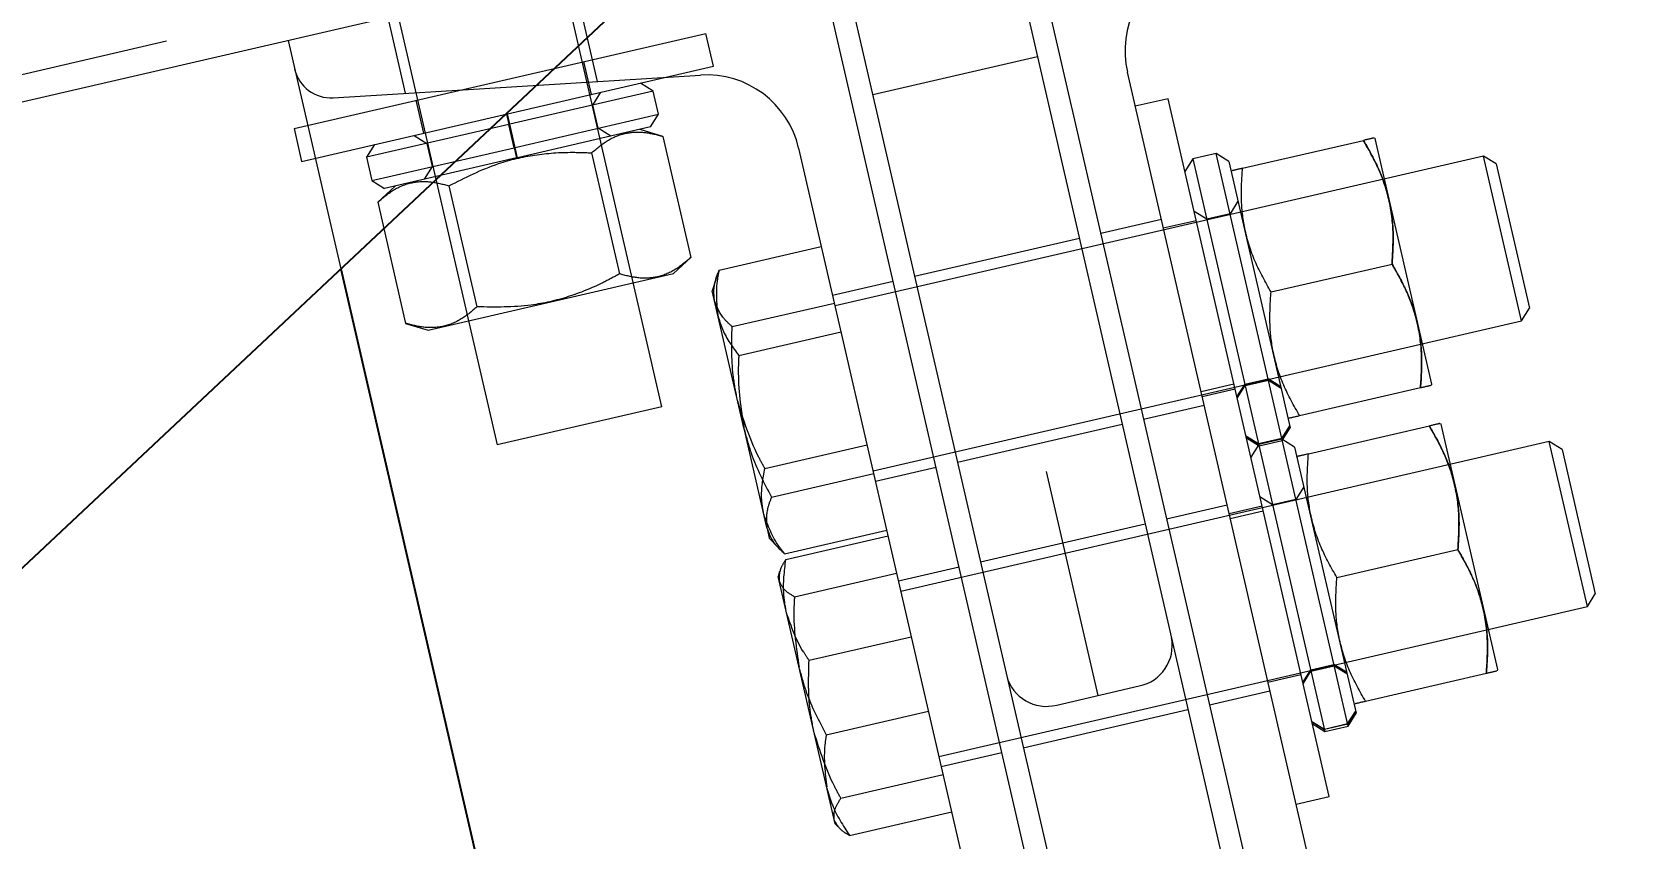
# Model space of a CAD drawing. Header units: millimetres. Extents: x 1293 to 41893, y 1011 to 26911.
# Drawn here: x 11289.1 to 11369.6, y 5219 to 5259.4 of the extents above; entities that cross this region are included whole.
import ezdxf

# ---------------------------------------------------------------- set-up
doc = ezdxf.new("R2010")
doc.units = ezdxf.units.MM
doc.header["$LTSCALE"] = 50
doc.linetypes.add('CENTER', pattern=[10.16, 6.35, -1.27, 1.27, -1.27])
doc.linetypes.add('HIDDEN', pattern=[1.905, 1.27, -0.635])
doc.layers.add('CAPA_1', color=7, linetype='Continuous')
doc.layers.add('STRUC', color=4, linetype='Continuous')
doc.styles.add('SLDTEXTSTYLE0', font='TXT', dxfattribs={"width": 0.75})
doc.dimstyles.new('SLDDIMSTYLE1', dxfattribs={"dimtxt": 100, "dimasz": 100, "dimexe": 0, "dimexo": 0.0625, "dimgap": 25, "dimtad": 2, "dimdec": 4, "dimlfac": 75, "dimzin": 12, "dimdsep": 46, "dimtxsty": 'SLDTEXTSTYLE0', "dimsah": 1, "dimcen": 0.09, "dimadec": 0, "dimazin": 3, "dimtfac": 1, "dimtdec": 0, "dimtofl": 0, "dimtmove": 0, "dimatfit": 3, "dimfxl": 1, "dimfrac": 2, "dimtolj": 1, "dimtzin": 12, "dimarcsym": 0})

# ---------------------------------------------------------------- blocks, each defined once
blk = doc.blocks.new('_D_3')
at = {"layer": 'CAPA_1', "transparency": 16777216}
blk.add_arc((9899.266, 4708.493), 5214.315, 0, 13, dxfattribs=at)
for points in [[(14979.938, 5881.459), (14986.476, 5780.493), (15016.521, 5787.127)], [(15113.581, 4708.493), (15128.006, 4808.636), (15097.238, 4808.341)]]:
    blk.add_solid(points, dxfattribs=at)
at = {"layer": 'CAPA_1', "transparency": 16777216, "insert": (15196.758, 5413.272), "char_height": 100, "attachment_point": 1, "rotation": 276.5, "style": 'SLDTEXTSTYLE0'}
blk.add_mtext('13°', dxfattribs=at)

msp = doc.modelspace()

# ---------------------------------------------------------------- linework, layer by layer
at = {"color": 7, "linetype": 'CENTER', "lineweight": 18}
msp.add_line((11349.534742, 9150.3526874), (11349.534742, 4104.1632693), dxfattribs=at)
at = {"color": 1, "linetype": 'HIDDEN', "lineweight": 18}
for p, q in [((12038.3105753, 5430.3066182), (11246.3425867, 5247.4664012)), ((11318.4846472, 5330.1818873), (11342.5002789, 5226.1587579)), ((11337.3888534, 5267.1176827), (11350.6984575, 5209.4674538)), ((11338.4606605, 5267.3651288), (11353.6973453, 5201.3677964)), ((11320.6512135, 5240.6063834), (11314.9374568, 5265.355383)), ((11343.3040646, 5198.9683185), (11328.0673798, 5264.9656509)), ((11329.1391869, 5265.2130971), (11342.4487909, 5207.5628682)), ((11321.6000898, 5263.4725594), (11246.6425214, 5246.1672411)), ((11306.6877902, 5263.4507974), (11312.401547, 5238.7017978)), ((11317.435116, 5256.8891957), (11316.2028978, 5262.2265194)), ((11306.9220229, 5260.0838606), (11307.7971053, 5256.2934622)), ((11301.9324362, 5258.9319238), (11304.5697805, 5247.5083303)), ((11302.2296641, 5254.5327003), (11322.8538304, 5259.2941643)), ((11323.2347476, 5257.644231), (11322.8538304, 5259.2941643)), ((11339.4662121, 5258.1196538), (11331.2165455, 5256.2150682)), ((11302.6105812, 5252.882767), (11323.2347476, 5257.644231)), ((11317.1299943, 5256.2348377), (11316.7490772, 5257.884771)), ((11354.2577644, 5212.7910712), (11343.9719959, 5257.3436291)), ((11304.190406, 5256.0705291), (11322.5946399, 5257.2081101)), ((11320.2189109, 5256.4048843), (11319.5842701, 5256.8014519)), ((11308.3344173, 5255.9420937), (11308.7153344, 5254.2921604)), ((11320.2189109, 5256.4048843), (11313.041701, 5254.7478949)), ((11317.1995329, 5255.707806), (11317.5961005, 5256.3424468)), ((11317.4680795, 5254.544603), (11317.1995329, 5255.707806)), ((11320.4874574, 5255.2416813), (11320.2189109, 5256.4048843)), ((11346.0145971, 5256.0237151), (11344.3646637, 5255.642798)), ((11354.0753432, 5221.1087878), (11346.0145971, 5256.0237151)), ((11312.8702108, 5255.2513892), (11312.9851875, 5254.7348477)), ((11313.0089621, 5254.7403365), (11312.8858657, 5255.2550034)), ((11313.4292841, 5253.0690877), (11312.9226644, 5255.263499)), ((11313.3102475, 5253.5846919), (11320.4874574, 5255.2416813)), ((11320.0908899, 5254.6070406), (11320.4874574, 5255.2416813)), ((11302.2296641, 5254.5327003), (11302.6105812, 5252.882767)), ((11312.9851875, 5254.7348477), (11305.8644911, 5253.0909054)), ((11308.2492283, 5254.1845513), (11308.883869, 5253.7879837)), ((11313.2537341, 5253.5716447), (11312.9851875, 5254.7348477)), ((11313.0089621, 5254.7403365), (11313.2775087, 5253.5771335)), ((11320.0908899, 5254.6070406), (11313.4292841, 5253.0690877)), ((11318.1027202, 5254.1480355), (11317.4680795, 5254.544603)), ((11320.7071964, 5254.1393362), (11319.5704256, 5254.4868819)), ((11320.7071964, 5254.1393362), (11322.1063068, 5248.0791232)), ((11356.3904044, 5254.0259055), (11356.3531386, 5254.0658681)), ((11359.2259928, 5241.7436227), (11356.3904044, 5254.0259055)), ((11306.2610586, 5253.7255462), (11305.8644911, 5253.0909054)), ((11306.1330376, 5251.9277024), (11313.2537341, 5253.5716447)), ((11308.883869, 5253.7879837), (11309.1524156, 5252.6247807)), ((11313.2537341, 5253.5716447), (11313.3768306, 5253.0569779)), ((11313.3924854, 5253.0605921), (11313.2775087, 5253.5771335)), ((11317.135447, 5253.3145417), (11318.5344736, 5247.2546918)), ((11327.5069607, 5253.5423762), (11337.7927291, 5208.9898183)), ((11348.4171467, 5253.276425), (11347.2539437, 5253.0078784)), ((11355.0304078, 5224.6312443), (11348.4171467, 5253.276425)), ((11349.0517875, 5252.8798574), (11348.4171467, 5253.276425)), ((11349.7406053, 5252.5392445), (11355.8004552, 5253.9382711)), ((11305.8644911, 5253.0909054), (11306.1330376, 5251.9277024)), ((11313.3768306, 5253.0569779), (11306.7676784, 5251.5311348)), ((11309.1524156, 5252.6247807), (11308.755848, 5251.99014)), ((11313.3809287, 5253.057924), (11313.3768306, 5253.0569779)), ((11361.8103047, 5253.1534105), (11329.3280677, 5245.6542952)), ((11347.2539437, 5253.0078784), (11346.8573762, 5252.3732377)), ((11347.2539437, 5253.0078784), (11353.8672048, 5224.3626977)), ((11349.0517875, 5252.8798574), (11352.1276932, 5239.556646)), ((11363.7148903, 5244.903744), (11361.8103047, 5253.1534105)), ((11362.4449455, 5252.7568429), (11361.8103047, 5253.1534105)), ((11362.4449455, 5252.7568429), (11364.1114579, 5245.5383847)), ((11306.1330376, 5251.9277024), (11306.7676784, 5251.5311348)), ((11307.2881427, 5251.6512935), (11306.4187739, 5250.840594)), ((11309.990607, 5251.6650254), (11311.3896336, 5245.6051755)), ((11349.1879219, 5252.4116475), (11349.1719461, 5252.3593931)), ((11306.4187739, 5250.840594), (11307.8178843, 5244.780381)), ((11349.5107926, 5250.8916878), (11349.114225, 5250.257047)), ((11347.9510221, 5249.9885005), (11347.3163813, 5250.385068)), ((11349.114225, 5250.257047), (11347.9510221, 5249.9885005)), ((11345.6740663, 5249.9711523), (11342.638189, 5249.2702648)), ((11347.4239904, 5249.9189619), (11345.7740571, 5249.5380448)), ((11323.5222202, 5247.443124), (11328.642189, 5248.625162)), ((11341.566382, 5249.0228186), (11333.3167154, 5247.118233)), ((11321.236938, 5247.2684237), (11322.1063068, 5248.0791232)), ((11351.168863, 5246.3519527), (11357.2290759, 5247.7510631)), ((11308.9546551, 5244.4328353), (11321.236938, 5247.2684237)), ((11323.3697718, 5247.0299994), (11323.1794022, 5246.4073283)), ((11332.2449084, 5246.8707868), (11329.2090311, 5246.1698993)), ((11324.762749, 5239.5490998), (11323.1794022, 5246.4073283)), ((11324.1747698, 5244.6166213), (11329.2947386, 5245.7986592)), ((11363.7148903, 5244.903744), (11364.1114579, 5245.5383847)), ((11307.8178843, 5244.780381), (11308.9546551, 5244.4328353)), ((11331.2326533, 5237.4046286), (11363.7148903, 5244.903744)), ((11324.507842, 5243.1739268), (11329.6278109, 5244.3559647)), ((11349.8571945, 5241.7319606), (11351.0203975, 5242.0005071)), ((11349.8584353, 5241.7265862), (11351.0216383, 5241.9951327)), ((11351.6533456, 5241.6112714), (11351.0203975, 5242.0005071)), ((11351.0216383, 5241.9951327), (11351.6547402, 5241.6052305)), ((11349.3138792, 5241.7329542), (11347.6639459, 5241.3520371)), ((11347.7167344, 5241.1233849), (11349.3666677, 5241.504302)), ((11349.8571945, 5241.7319606), (11349.4589343, 5241.1046516)), ((11349.4603289, 5241.0986108), (11349.8584353, 5241.7265862)), ((11349.4742768, 5241.0381958), (11349.8708443, 5241.6728366)), ((11349.8708443, 5241.6728366), (11351.0340473, 5241.9413832)), ((11351.0340473, 5241.9413832), (11351.6686881, 5241.5448156)), ((11352.5974837, 5240.1647447), (11358.6573336, 5241.5637713)), ((11359.210017, 5241.6913683), (11359.2259928, 5241.7436227)), ((11320.6512135, 5240.6063834), (11312.401547, 5238.7017978)), ((11344.7808478, 5239.9893899), (11347.8167251, 5240.6902774)), ((11324.7861028, 5239.4479434), (11324.762749, 5239.5490998)), ((11335.4593742, 5237.8373581), (11343.7090408, 5239.7419437)), ((11351.7075634, 5239.0240644), (11352.1058237, 5239.6513733)), ((11352.1078116, 5239.6427626), (11351.7097052, 5239.0147872)), ((11351.7311257, 5238.9220052), (11352.1276932, 5239.556646)), ((11353.0398874, 5238.2484836), (11359.0997374, 5239.6475102)), ((11359.6896865, 5239.7351446), (11359.6524208, 5239.7751072)), ((11362.5252749, 5227.4528617), (11359.6896865, 5239.7351446)), ((11325.915135, 5234.5575675), (11324.7861028, 5239.4479434)), ((11365.1095869, 5238.8626496), (11332.6273498, 5231.3635342)), ((11349.9114124, 5239.1447536), (11350.5443604, 5238.7555178)), ((11350.5465023, 5238.7462406), (11349.9134003, 5239.1361428)), ((11349.9332819, 5239.0500262), (11350.5679227, 5238.6534586)), ((11351.7075634, 5239.0240644), (11350.5443604, 5238.7555178)), ((11351.7097052, 5239.0147872), (11350.5465023, 5238.7462406)), ((11351.7164288, 5238.9856641), (11350.5532259, 5238.7171175)), ((11350.5679227, 5238.6534586), (11351.7311257, 5238.9220052)), ((11352.3510696, 5238.5890965), (11351.7164288, 5238.9856641)), ((11367.0141725, 5230.612983), (11365.1095869, 5238.8626496)), ((11365.7442276, 5238.466082), (11365.1095869, 5238.8626496)), ((11325.8129412, 5237.5209212), (11330.93291, 5238.7029591)), ((11350.5532259, 5238.7171175), (11350.1566583, 5238.0824767)), ((11352.3510696, 5238.5890965), (11355.4269753, 5225.265885)), ((11352.487204, 5238.1208866), (11352.4712283, 5238.0686322)), ((11365.7442276, 5238.466082), (11367.41074, 5231.2476238)), ((11326.1460135, 5236.0782267), (11331.2659823, 5237.2602646)), ((11331.3516899, 5236.8890245), (11334.3875671, 5237.589912)), ((11352.8100747, 5236.6009269), (11352.4135072, 5235.9662861)), ((11348.9733485, 5235.6803913), (11345.9374712, 5234.9795038)), ((11350.7232725, 5235.6282009), (11349.0733392, 5235.2472838)), ((11351.2503042, 5235.6977395), (11350.6156634, 5236.0943071)), ((11352.4135072, 5235.9662861), (11351.2503042, 5235.6977395)), ((11344.8656641, 5234.7320576), (11336.6159976, 5232.8274721)), ((11349.1261277, 5235.0186316), (11350.776061, 5235.3995488)), ((11325.9244378, 5234.5172729), (11325.915135, 5234.5575675)), ((11325.9244378, 5234.5172729), (11326.0363773, 5234.0324094)), ((11326.0363773, 5234.0324094), (11326.4804414, 5233.5562089)), ((11326.7985631, 5233.2517239), (11331.9185319, 5234.4337618)), ((11326.8656116, 5232.9613048), (11331.9855804, 5234.1433427)), ((11354.4681451, 5232.0611918), (11360.5283581, 5233.4603022)), ((11326.5554226, 5232.3675671), (11326.4786843, 5232.1165674)), ((11335.5441905, 5232.5800259), (11332.5083132, 5231.8791384)), ((11329.3356595, 5219.7416484), (11326.4786843, 5232.1165674)), ((11327.2956782, 5231.0984817), (11332.415647, 5232.2805196)), ((11367.0141725, 5230.612983), (11367.41074, 5231.2476238)), ((11334.5319354, 5223.1138677), (11367.0141725, 5230.612983)), ((11328.0296071, 5227.9194861), (11333.149576, 5229.1015241)), ((11353.1564766, 5227.4411996), (11354.3196796, 5227.7097462)), ((11353.1577174, 5227.4358252), (11354.3209204, 5227.7043718)), ((11353.1701265, 5227.3820757), (11354.3333295, 5227.6506222)), ((11354.9526277, 5227.3205104), (11354.3196796, 5227.7097462)), ((11354.3209204, 5227.7043718), (11354.9540223, 5227.3144696)), ((11354.3333295, 5227.6506222), (11354.9679702, 5227.2540547)), ((11351.0160165, 5226.8326239), (11352.6659498, 5227.2135411)), ((11353.1564766, 5227.4411996), (11352.7582164, 5226.8138907)), ((11352.759611, 5226.8078498), (11353.1577174, 5227.4358252)), ((11352.7735589, 5226.7474349), (11353.1701265, 5227.3820757)), ((11355.8967658, 5225.8739837), (11361.9566158, 5227.2730103)), ((11362.5092991, 5227.4006074), (11362.5252749, 5227.4528617)), ((11340.4345624, 5225.6818497), (11344.5659954, 5226.6356662)), ((11348.08013, 5225.6986289), (11351.1160073, 5226.3995164)), ((11328.8897404, 5224.1938399), (11334.0097092, 5225.3758778)), ((11338.7586563, 5223.5465972), (11347.0083229, 5225.4511828)), ((11355.0068456, 5224.7333035), (11355.4051058, 5225.3606124)), ((11355.4070938, 5225.3520016), (11355.0089874, 5224.7240262)), ((11355.0304078, 5224.6312443), (11355.4269753, 5225.265885)), ((11353.2106945, 5224.8539926), (11353.8436426, 5224.4647569)), ((11353.8457844, 5224.4554797), (11353.2126825, 5224.8453819)), ((11353.232564, 5224.7592653), (11353.8672048, 5224.3626977)), ((11355.0068456, 5224.7333035), (11353.8436426, 5224.4647569)), ((11355.0089874, 5224.7240262), (11353.8457844, 5224.4554797)), ((11353.8672048, 5224.3626977), (11355.0304078, 5224.6312443)), ((11334.650972, 5222.5982635), (11337.6868493, 5223.299151)), ((11329.6236693, 5221.0148444), (11334.7436381, 5222.1968823)), ((11352.4254099, 5220.7278707), (11354.0753432, 5221.1087878)), ((11330.0537359, 5219.1520213), (11335.1737047, 5220.3340592)), ((11329.3356595, 5219.7416484), (11329.5146624, 5219.5496913))]:
    msp.add_line(p, q, dxfattribs=at)
at = {"color": 7, "linetype": 'Continuous', "lineweight": 25}
msp.add_line((11304.5697805, 5247.5083303), (11313.551908, 5208.602462), dxfattribs=at)
at = {"color": 1, "linetype": 'HIDDEN', "lineweight": 18}
for centre, radius, start, end in [((11348.5918092, 5258.410197), 4.7413333, 112.463, 193), ((11304.0754923, 5257.9296477), 1.8626667, 193, 273.537), ((11322.8871474, 5252.4758083), 4.7413333, 13, 93.537), ((11344.1647032, 5228.6485877), 2.0525323, 281.274564585, 11.163793202), ((11339.9128347, 5227.6669665), 2.0525323, 194.836206798, 284.725435415)]:
    msp.add_arc(centre, radius, start, end, dxfattribs=at)
for points, knots in [([(11317.135447, 5253.3145417), (11317.4086145, 5253.5457412), (11317.960873, 5254.0131535), (11318.8622179, 5254.3456155), (11319.7898672, 5254.3773185), (11320.3995578, 5254.2191467), (11320.7071964, 5254.1393362)], [0, 0, 0, 0, 0.2646176718, 0.5349733347, 0.76535622725, 1, 1, 1, 1]), ([(11356.3133277, 5254.0566771), (11356.3202246, 5254.0582693), (11356.346016, 5254.0642238), (11356.0311339, 5253.9915275), (11355.8004552, 5253.9382711)], [0, 0, 0, 0, 0.2674126992, 1, 1, 1, 1]), ([(11309.990607, 5251.6650254), (11310.8041678, 5252.0760232), (11312.1720846, 5252.7670726), (11314.292962, 5253.2549366), (11315.8660173, 5253.3645193), (11316.8181609, 5253.3270333), (11317.135447, 5253.3145417)], [0, 0, 0, 0, 0.36617943412, 0.61569220336, 0.87193575927, 1, 1, 1, 1]), ([(11355.8004552, 5253.9382711), (11356.0840649, 5253.4380902), (11356.657434, 5252.4268824), (11357.1468806, 5250.8455626), (11357.3286456, 5249.2679233), (11357.262468, 5248.2597623), (11357.2290759, 5247.7510631)], [0, 0, 0, 0, 0.2646176718, 0.5349733347, 0.7653562273, 1, 1, 1, 1]), ([(11357.2290759, 5247.7510631), (11357.2646907, 5248.324924), (11357.3366925, 5249.4850907), (11357.0833068, 5251.1208903), (11356.5549919, 5252.6185394), (11356.053499, 5253.4956817), (11355.8004552, 5253.9382711)], [0, 0, 0, 0, 0.2646061211, 0.5349506065, 0.7653448938, 1, 1, 1, 1]), ([(11349.7406053, 5252.5392445), (11349.5106221, 5252.4861487), (11349.1966909, 5252.413672), (11349.2195421, 5252.4189476), (11349.2256527, 5252.4203584)], [0, 0, 0, 0, 0.7325908634, 1, 1, 1, 1]), ([(11351.168863, 5246.3519527), (11350.8852886, 5246.852123), (11350.3119902, 5247.8633104), (11349.8226444, 5249.4446343), (11349.6409645, 5251.0223104), (11349.7071894, 5252.0305207), (11349.7406053, 5252.5392445)], [0, 0, 0, 0, 0.2646061211, 0.5349506065, 0.7653448938, 1, 1, 1, 1]), ([(11306.4187739, 5250.840594), (11306.6919383, 5251.0717599), (11307.2441911, 5251.5391049), (11308.1455478, 5251.8714679), (11309.0732271, 5251.9030842), (11309.6829516, 5251.7448616), (11309.990607, 5251.6650254)], [0, 0, 0, 0, 0.2646061211, 0.5349506065, 0.7653448938, 1, 1, 1, 1]), ([(11322.1063068, 5248.0791232), (11321.8331424, 5247.8479573), (11321.2808896, 5247.3806123), (11320.3795329, 5247.0482493), (11319.4518536, 5247.016633), (11318.8421291, 5247.1748556), (11318.5344736, 5247.2546918)], [0, 0, 0, 0, 0.2646061211, 0.5349506065, 0.7653448938, 1, 1, 1, 1]), ([(11358.6573336, 5241.5637713), (11358.6929754, 5242.1376572), (11358.7650318, 5243.2978733), (11358.5117385, 5244.9337133), (11357.9835163, 5246.4313666), (11357.4820875, 5247.3084854), (11357.2290759, 5247.7510631)], [0, 0, 0, 0, 0.2646176718, 0.5349733347, 0.7653562273, 1, 1, 1, 1]), ([(11357.2290759, 5247.7510631), (11357.5126503, 5247.2508928), (11358.0859487, 5246.2397054), (11358.5752945, 5244.6583815), (11358.7569744, 5243.0807054), (11358.6907495, 5242.0724951), (11358.6573336, 5241.5637713)], [0, 0, 0, 0, 0.2646061211, 0.5349506065, 0.7653448938, 1, 1, 1, 1]), ([(11318.5344736, 5247.2546918), (11318.2547704, 5247.1043721), (11317.429423, 5246.6608093), (11315.9690048, 5246.0672974), (11313.849382, 5245.5707776), (11312.3010209, 5245.5924304), (11311.3896336, 5245.6051755)], [0, 0, 0, 0, 0.1280647744, 0.377893031, 0.6338190398, 1, 1, 1, 1]), ([(11323.2913417, 5245.9224649), (11323.2673821, 5246.1702559), (11323.2203581, 5246.6565788), (11323.4228848, 5247.1842914), (11323.5222202, 5247.443124)], [0, 0, 0, 0, 0.5095195514, 1, 1, 1, 1]), ([(11323.5222202, 5247.443124), (11323.4903594, 5247.2956357), (11323.3263081, 5246.5362165), (11323.3978534, 5245.8025671), (11323.4555037, 5245.2114011)], [0, 0, 0, 0, 0.1942119601, 1, 1, 1, 1]), ([(11352.5974837, 5240.1647447), (11352.313874, 5240.6649256), (11351.7405049, 5241.6761335), (11351.2510584, 5243.2574532), (11351.0692933, 5244.8350925), (11351.135471, 5245.8432535), (11351.168863, 5246.3519527)], [0, 0, 0, 0, 0.2646176718, 0.5349733347, 0.7653562273, 1, 1, 1, 1]), ([(11311.3896336, 5245.6051755), (11311.1164661, 5245.373976), (11310.5642077, 5244.9065637), (11309.6628628, 5244.5741017), (11308.7352135, 5244.5423987), (11308.1255228, 5244.7005705), (11307.8178843, 5244.780381)], [0, 0, 0, 0, 0.2646176718, 0.5349733347, 0.76535622725, 1, 1, 1, 1]), ([(11324.1747698, 5244.6166213), (11324.0237954, 5244.7541965), (11323.6039499, 5245.1367805), (11323.4190532, 5245.5911742), (11323.3006445, 5245.8821702)], [0, 0, 0, 0, 0.3595950484, 1, 1, 1, 1]), ([(11323.4695547, 5245.1505394), (11323.5390318, 5244.9149916), (11323.7463071, 5244.2122669), (11324.2037382, 5243.5885672), (11324.507842, 5243.1739268)], [0, 0, 0, 0, 0.3351922062, 1, 1, 1, 1]), ([(11324.4296767, 5240.9917943), (11324.3523555, 5241.3920997), (11324.1216782, 5242.5863559), (11324.1535687, 5243.8058753), (11324.1747698, 5244.6166213)], [0, 0, 0, 0, 0.3351922062, 1, 1, 1, 1]), ([(11324.507842, 5243.1739268), (11324.4963168, 5242.9383558), (11324.4369731, 5241.7253976), (11324.6173796, 5240.5202186), (11324.762749, 5239.5490998)], [0, 0, 0, 0, 0.1942119601, 1, 1, 1, 1]), ([(11358.6573336, 5241.5637713), (11358.8873168, 5241.6168671), (11359.201248, 5241.6893438), (11359.1783968, 5241.6840682), (11359.1722862, 5241.6826575)], [0, 0, 0, 0, 0.7325908634, 1, 1, 1, 1]), ([(11325.8129412, 5237.5209212), (11325.6993149, 5237.7275986), (11325.1142513, 5238.7917836), (11324.7480838, 5239.9540764), (11324.4530305, 5240.8906379)], [0, 0, 0, 0, 0.1942119601, 1, 1, 1, 1]), ([(11352.0846112, 5240.0463388), (11352.0777143, 5240.0447465), (11352.0519229, 5240.0387921), (11352.366805, 5240.1114883), (11352.5974837, 5240.1647447)], [0, 0, 0, 0, 0.2674126992, 1, 1, 1, 1]), ([(11359.6126098, 5239.7659161), (11359.6195068, 5239.7675084), (11359.6452982, 5239.7734628), (11359.330416, 5239.7007665), (11359.0997374, 5239.6475102)], [0, 0, 0, 0, 0.2674126992, 1, 1, 1, 1]), ([(11359.0997374, 5239.6475102), (11359.383347, 5239.1473292), (11359.9567161, 5238.1361214), (11360.4461627, 5236.5548017), (11360.6279277, 5234.9771624), (11360.5617501, 5233.9690014), (11360.5283581, 5233.4603022)], [0, 0, 0, 0, 0.2646176718, 0.5349733347, 0.7653562273, 1, 1, 1, 1]), ([(11360.5283581, 5233.4603022), (11360.5639728, 5234.034163), (11360.6359746, 5235.1943298), (11360.382589, 5236.8301294), (11359.854274, 5238.3277785), (11359.3527812, 5239.2049208), (11359.0997374, 5239.6475102)], [0, 0, 0, 0, 0.2646061211, 0.5349506065, 0.7653448938, 1, 1, 1, 1]), ([(11324.7861028, 5239.4479434), (11324.8920892, 5239.0542559), (11325.2082853, 5237.8797432), (11325.7715504, 5236.7976264), (11326.1460135, 5236.0782267)], [0, 0, 0, 0, 0.3351922062, 1, 1, 1, 1]), ([(11353.0398874, 5238.2484836), (11352.8099043, 5238.1953878), (11352.495973, 5238.122911), (11352.5188243, 5238.1281867), (11352.5249349, 5238.1295974)], [0, 0, 0, 0, 0.7325908634, 1, 1, 1, 1]), ([(11354.4681451, 5232.0611918), (11354.1845708, 5232.561362), (11353.6112723, 5233.5725495), (11353.1219265, 5235.1538733), (11352.9402467, 5236.7315495), (11353.0064716, 5237.7397598), (11353.0398874, 5238.2484836)], [0, 0, 0, 0, 0.2646061211, 0.5349506065, 0.7653448938, 1, 1, 1, 1]), ([(11325.7462247, 5235.2891983), (11325.7054129, 5235.531364), (11325.5836565, 5236.2538323), (11325.7213809, 5237.0149345), (11325.8129412, 5237.5209212)], [0, 0, 0, 0, 0.3351922062, 1, 1, 1, 1]), ([(11326.1460135, 5236.0782267), (11326.0706277, 5235.888392), (11325.8609868, 5235.3604797), (11325.8939959, 5234.87102), (11325.915135, 5234.5575675)], [0, 0, 0, 0, 0.3595950484, 1, 1, 1, 1]), ([(11326.7985631, 5233.2517239), (11326.7052722, 5233.3703187), (11326.2249163, 5233.9809648), (11325.9676101, 5234.6717279), (11325.7602758, 5235.2283366)], [0, 0, 0, 0, 0.1942119601, 1, 1, 1, 1]), ([(11325.9244378, 5234.5172729), (11326.0115274, 5234.2840565), (11326.1824525, 5233.8263384), (11326.5958162, 5233.4408154), (11326.7985631, 5233.2517239)], [0, 0, 0, 0, 0.5095195514, 1, 1, 1, 1]), ([(11360.5283581, 5233.4603022), (11360.8119324, 5232.9601319), (11361.3852308, 5231.9489445), (11361.8745767, 5230.3676206), (11362.0562565, 5228.7899444), (11361.9900316, 5227.7817341), (11361.9566158, 5227.2730103)], [0, 0, 0, 0, 0.2646061211, 0.5349506065, 0.7653448938, 1, 1, 1, 1]), ([(11361.9566158, 5227.2730103), (11361.9922575, 5227.8468963), (11362.064314, 5229.0071123), (11361.8110207, 5230.6429523), (11361.2827985, 5232.1406057), (11360.7813697, 5233.0177244), (11360.5283581, 5233.4603022)], [0, 0, 0, 0, 0.2646176718, 0.5349733347, 0.7653562273, 1, 1, 1, 1]), ([(11326.8656116, 5232.9613048), (11326.77734, 5232.8272844), (11326.5318652, 5232.4545863), (11326.5277274, 5232.1260272), (11326.5250775, 5231.9156163)], [0, 0, 0, 0, 0.35959504835, 1, 1, 1, 1]), ([(11326.8868105, 5230.3487784), (11326.8360189, 5230.6341715), (11326.6844891, 5231.4856025), (11326.7932839, 5232.3720125), (11326.8656116, 5232.9613048)], [0, 0, 0, 0, 0.3351922062, 1, 1, 1, 1]), ([(11326.5312085, 5231.8890599), (11326.5993674, 5231.7378419), (11326.7331382, 5231.4410564), (11327.1105601, 5231.2112146), (11327.2956782, 5231.0984817)], [0, 0, 0, 0, 0.5095195514, 1, 1, 1, 1]), ([(11355.8967658, 5225.8739837), (11355.6131561, 5226.3741647), (11355.039787, 5227.3853725), (11354.5503405, 5228.9666922), (11354.3685754, 5230.5443315), (11354.4347531, 5231.5524925), (11354.4681451, 5232.0611918)], [0, 0, 0, 0, 0.2646176718, 0.5349733347, 0.7653562273, 1, 1, 1, 1]), ([(11327.2956782, 5231.0984817), (11327.2827784, 5230.8688647), (11327.2163569, 5229.6865636), (11327.3894049, 5228.5132578), (11327.5288449, 5227.567822)], [0, 0, 0, 0, 0.1942119601, 1, 1, 1, 1]), ([(11328.0296071, 5227.9194861), (11327.9307576, 5228.0621582), (11327.42178, 5228.7967787), (11327.1347166, 5229.6164339), (11326.9034045, 5230.2769022)], [0, 0, 0, 0, 0.1942119601, 1, 1, 1, 1]), ([(11327.5515699, 5227.4693894), (11327.6550885, 5227.0863914), (11327.9639221, 5225.9437693), (11328.5200333, 5224.8926393), (11328.8897404, 5224.1938399)], [0, 0, 0, 0, 0.3351922062, 1, 1, 1, 1]), ([(11328.2627739, 5224.3888265), (11328.1879205, 5224.7784424), (11327.9646057, 5225.940808), (11328.0036501, 5227.1293405), (11328.0296071, 5227.9194861)], [0, 0, 0, 0, 0.3351922062, 1, 1, 1, 1]), ([(11361.9566158, 5227.2730103), (11362.1865989, 5227.3261061), (11362.5005301, 5227.3985829), (11362.4776789, 5227.3933073), (11362.4715683, 5227.3918965)], [0, 0, 0, 0, 0.7325908634, 1, 1, 1, 1]), ([(11355.3838933, 5225.7555778), (11355.3769964, 5225.7539855), (11355.351205, 5225.7480311), (11355.6660871, 5225.8207274), (11355.8967658, 5225.8739837)], [0, 0, 0, 0, 0.2674126992, 1, 1, 1, 1]), ([(11329.6236693, 5221.0148444), (11329.5114175, 5221.2155679), (11328.9334317, 5222.2490957), (11328.5746228, 5223.3795153), (11328.2854988, 5224.2903938)], [0, 0, 0, 0, 0.1942119601, 1, 1, 1, 1]), ([(11328.8897404, 5224.1938399), (11328.8634383, 5224.0222743), (11328.7280086, 5223.1388807), (11328.829311, 5222.2763392), (11328.9109393, 5221.5813136)], [0, 0, 0, 0, 0.1942119601, 1, 1, 1, 1]), ([(11328.9275332, 5221.5094374), (11329.0069901, 5221.2306622), (11329.2440387, 5220.3989748), (11329.7303995, 5219.6499673), (11330.0537359, 5219.1520213)], [0, 0, 0, 0, 0.3351922062, 1, 1, 1, 1]), ([(11329.2831352, 5219.9691559), (11329.2781064, 5220.1349486), (11329.2682366, 5220.4603389), (11329.5067052, 5220.8323703), (11329.6236693, 5221.0148444)], [0, 0, 0, 0, 0.50951955136, 1, 1, 1, 1]), ([(11330.0537359, 5219.1520213), (11329.9156473, 5219.2337823), (11329.5316358, 5219.461152), (11329.383886, 5219.7546451), (11329.2892662, 5219.9425995)], [0, 0, 0, 0, 0.35959504835, 1, 1, 1, 1])]:
    msp.add_open_spline(points, degree=3, knots=knots, dxfattribs=at)
at = {"layer": 'STRUC', "linetype": 'Continuous', "lineweight": 25}
msp.add_line((10991.4356025, 4953.9760359), (12187.9357139, 6075.5764474), dxfattribs=at)

# ---------------------------------------------------------------- dimensions: what is measured, and where the dimension line sits
at = {"layer": 'CAPA_1'}
dim = msp.add_angular_dim_2l(base=(15080.062669, 5298.7701303), line1=((16421.6646746, 4708.4929069), (6449.8953906, 4708.4929069)), line2=((16705.6180701, 6279.8631045), (11026.6060803, 4968.759879)), dimstyle='SLDDIMSTYLE1', dxfattribs=at)
dim.commit()
dim.dimension.update_dxf_attribs({"geometry": '_D_3', "text_midpoint": (15080.062669, 5298.7701303), "dimtype": 162})

doc.saveas('drawing.dxf')
